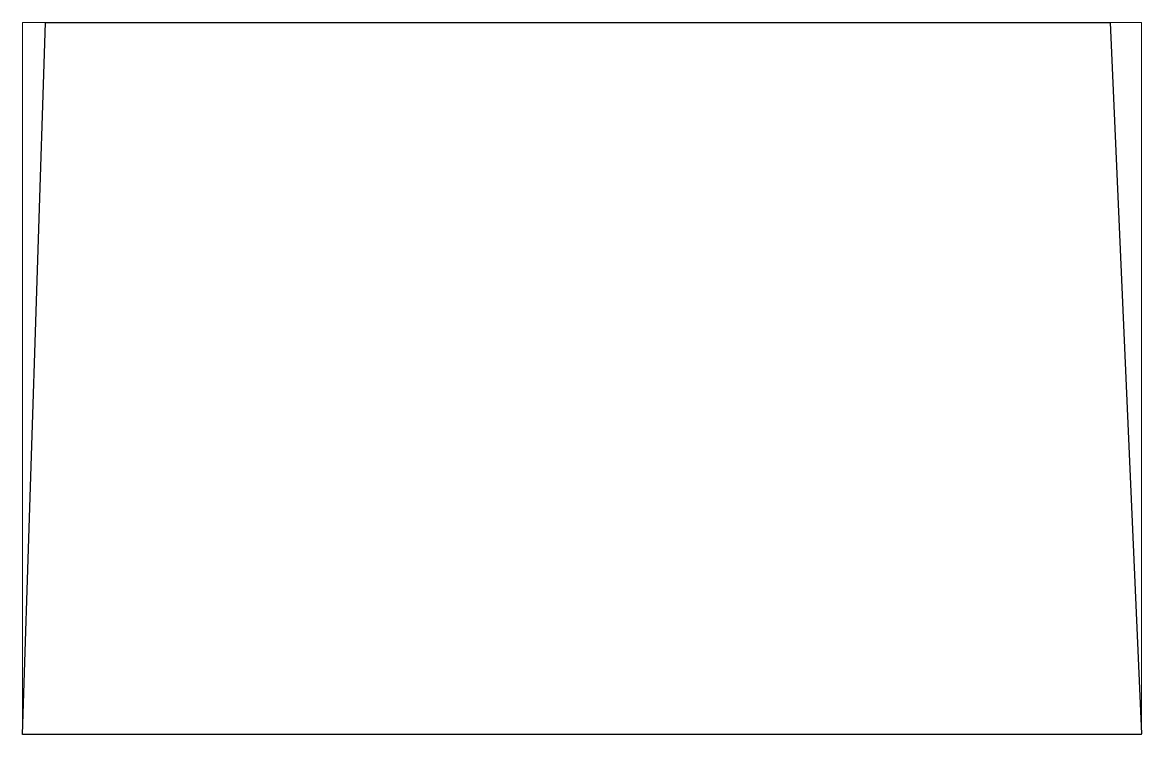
# Paper-space layout 'Layout1' of a CAD drawing. Header units: millimetres. Extents: x 0 to 257, y 16 to 179.
# The model-space entities are those that its viewports show. They can reach past a viewport. Long polylines and large blocks are cut down to what shows.
import ezdxf

# ---------------------------------------------------------------- set-up
doc = ezdxf.new("R2010")
doc.units = ezdxf.units.MM
doc.header["$LTSCALE"] = 10
doc.layers.add('MEMBERS', color=5, linetype='Continuous')

msp = doc.modelspace()

# ---------------------------------------------------------------- linework, layer by layer
at = {"layer": 'MEMBERS', "color": 3, "linetype": 'Continuous'}
for p, q in [((0, -385), (24.9, 385)), ((24.9, 385), (1176.9, 385)), ((1176.9, 385), (1211.1, -385)), ((1211.1, -385), (0, -385))]:
    msp.add_line(p, q, dxfattribs=at)

psp = doc.layouts.get("Layout1")

# ---------------------------------------------------------------- viewports
at = {"layer": '0'}
psp.add_viewport(center=(128.5, 97.5), size=(257, 163.4033), view_center_point=(605.53, 0), view_height=770.0001, dxfattribs=at)

doc.saveas('drawing.dxf')
